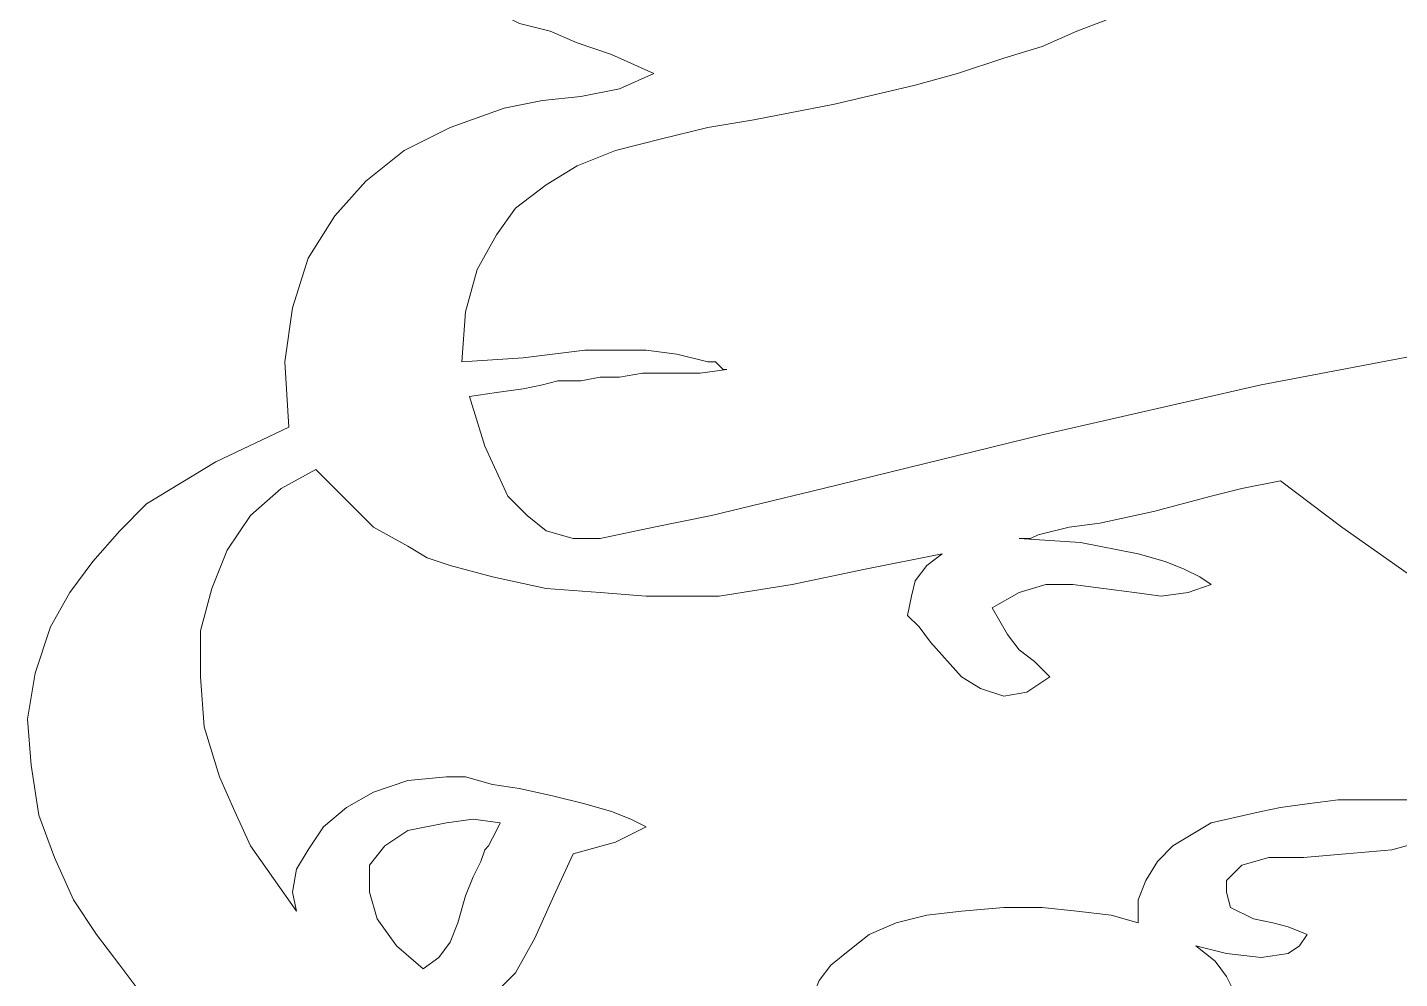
# Model space of a CAD drawing. Header units: centimetres. Extents: x -51 to 51, y -37 to 37.
# Drawn here: x -50.52 to -41.08, y -8.39 to -1.85 of the extents above; entities that cross this region are included whole.
import ezdxf

# ---------------------------------------------------------------- set-up
doc = ezdxf.new("R2010")
doc.units = ezdxf.units.CM
doc.header["$MEASUREMENT"] = 0
doc.layers.add('Layer 1', color=7, linetype='Continuous')

msp = doc.modelspace()

# ---------------------------------------------------------------- linework, layer by layer
at = {"layer": 'Layer 1', "lineweight": 9}
for points, knots in [([(-46.21065, -2.16771), (-46.21065, -2.16771), (-46.50145, -2.03553), (-46.50145, -2.03553), (-46.50145, -2.03553), (-46.50145, -2.03553), (-46.73938, -1.95622), (-46.73938, -1.95622), (-46.73938, -1.95622), (-46.73938, -1.95622), (-46.92443, -1.87691), (-46.92443, -1.87691), (-46.92443, -1.87691), (-46.92443, -1.87691), (-47.13592, -1.82404), (-47.13592, -1.82404), (-47.13592, -1.82404), (-47.13592, -1.82404), (-47.34742, -1.71829), (-47.34742, -1.71829), (-47.34742, -1.71829), (-47.34742, -1.71829), (-47.58534, -1.55968), (-47.58534, -1.55968), (-47.58534, -1.55968), (-47.58534, -1.55968), (-47.74396, -1.45393), (-47.74396, -1.45393), (-47.74396, -1.45393), (-47.74396, -1.45393), (-47.92902, -1.32175), (-47.92902, -1.32175), (-47.92902, -1.32175), (-47.92902, -1.32175), (-48.14051, -1.13669), (-48.14051, -1.13669), (-48.14051, -1.13669), (-48.14051, -1.13669), (-48.37844, -0.9252), (-48.37844, -0.9252)], [0, 0, 0, 0, 0.0909091, 0.0909091, 0.0909091, 0.0909091, 0.1818182, 0.1818182, 0.1818182, 0.1818182, 0.2727273, 0.2727273, 0.2727273, 0.2727273, 0.3636364, 0.3636364, 0.3636364, 0.3636364, 0.4545455, 0.4545455, 0.4545455, 0.4545455, 0.5454545, 0.5454545, 0.5454545, 0.5454545, 0.6363636, 0.6363636, 0.6363636, 0.6363636, 0.7272727, 0.7272727, 0.7272727, 0.7272727, 0.8181818, 0.8181818, 0.8181818, 0.8181818, 1, 1, 1, 1]), ([(-43.30263, -1.87691), (-43.30263, -1.87691), (-42.95896, -1.74473), (-42.95896, -1.74473), (-42.95896, -1.74473), (-42.95896, -1.74473), (-42.64172, -1.58611), (-42.64172, -1.58611)], [0, 0, 0, 0, 0.3333333, 0.3333333, 0.3333333, 0.3333333, 1, 1, 1, 1]), ([(-43.80493, -2.06197), (-43.80493, -2.06197), (-43.54056, -1.98266), (-43.54056, -1.98266), (-43.54056, -1.98266), (-43.54056, -1.98266), (-43.30263, -1.87691), (-43.30263, -1.87691)], [0, 0, 0, 0, 0.3333333, 0.3333333, 0.3333333, 0.3333333, 1, 1, 1, 1]), ([(-46.15777, -2.61713), (-46.15777, -2.61713), (-45.84054, -2.53782), (-45.84054, -2.53782), (-45.84054, -2.53782), (-45.84054, -2.53782), (-45.5233, -2.48495), (-45.5233, -2.48495), (-45.5233, -2.48495), (-45.5233, -2.48495), (-44.96813, -2.37921), (-44.96813, -2.37921), (-44.96813, -2.37921), (-44.96813, -2.37921), (-44.41297, -2.24702), (-44.41297, -2.24702), (-44.41297, -2.24702), (-44.41297, -2.24702), (-44.12216, -2.16771), (-44.12216, -2.16771), (-44.12216, -2.16771), (-44.12216, -2.16771), (-43.80493, -2.06197), (-43.80493, -2.06197)], [0, 0, 0, 0, 0.1428571, 0.1428571, 0.1428571, 0.1428571, 0.2857143, 0.2857143, 0.2857143, 0.2857143, 0.4285714, 0.4285714, 0.4285714, 0.4285714, 0.5714286, 0.5714286, 0.5714286, 0.5714286, 0.7142857, 0.7142857, 0.7142857, 0.7142857, 1, 1, 1, 1]), ([(-47.24167, -2.40564), (-47.24167, -2.40564), (-46.9773, -2.35277), (-46.9773, -2.35277), (-46.9773, -2.35277), (-46.9773, -2.35277), (-46.71294, -2.32633), (-46.71294, -2.32633), (-46.71294, -2.32633), (-46.71294, -2.32633), (-46.44858, -2.27346), (-46.44858, -2.27346), (-46.44858, -2.27346), (-46.44858, -2.27346), (-46.21065, -2.16771), (-46.21065, -2.16771)], [0, 0, 0, 0, 0.2, 0.2, 0.2, 0.2, 0.4, 0.4, 0.4, 0.4, 0.6, 0.6, 0.6, 0.6, 1, 1, 1, 1]), ([(-48.72211, -4.59987), (-48.72211, -4.59987), (-48.74855, -4.15045), (-48.74855, -4.15045), (-48.74855, -4.15045), (-48.74855, -4.15045), (-48.69568, -3.78034), (-48.69568, -3.78034), (-48.69568, -3.78034), (-48.69568, -3.78034), (-48.58993, -3.43667), (-48.58993, -3.43667), (-48.58993, -3.43667), (-48.58993, -3.43667), (-48.40487, -3.14586), (-48.40487, -3.14586), (-48.40487, -3.14586), (-48.40487, -3.14586), (-48.19338, -2.90794), (-48.19338, -2.90794), (-48.19338, -2.90794), (-48.19338, -2.90794), (-47.92902, -2.69644), (-47.92902, -2.69644), (-47.92902, -2.69644), (-47.92902, -2.69644), (-47.61178, -2.53782), (-47.61178, -2.53782), (-47.61178, -2.53782), (-47.61178, -2.53782), (-47.24167, -2.40564), (-47.24167, -2.40564)], [0, 0, 0, 0, 0.1111111, 0.1111111, 0.1111111, 0.1111111, 0.2222222, 0.2222222, 0.2222222, 0.2222222, 0.3333333, 0.3333333, 0.3333333, 0.3333333, 0.4444444, 0.4444444, 0.4444444, 0.4444444, 0.5555556, 0.5555556, 0.5555556, 0.5555556, 0.6666667, 0.6666667, 0.6666667, 0.6666667, 0.7777778, 0.7777778, 0.7777778, 0.7777778, 1, 1, 1, 1]), ([(-47.53247, -4.15045), (-47.53247, -4.15045), (-47.50603, -3.80678), (-47.50603, -3.80678), (-47.50603, -3.80678), (-47.50603, -3.80678), (-47.42672, -3.51597), (-47.42672, -3.51597), (-47.42672, -3.51597), (-47.42672, -3.51597), (-47.29454, -3.27805), (-47.29454, -3.27805), (-47.29454, -3.27805), (-47.29454, -3.27805), (-47.16236, -3.09299), (-47.16236, -3.09299), (-47.16236, -3.09299), (-47.16236, -3.09299), (-46.95087, -2.93437), (-46.95087, -2.93437), (-46.95087, -2.93437), (-46.95087, -2.93437), (-46.73938, -2.80219), (-46.73938, -2.80219), (-46.73938, -2.80219), (-46.73938, -2.80219), (-46.47501, -2.69644), (-46.47501, -2.69644), (-46.47501, -2.69644), (-46.47501, -2.69644), (-46.15777, -2.61713), (-46.15777, -2.61713)], [0, 0, 0, 0, 0.1111111, 0.1111111, 0.1111111, 0.1111111, 0.2222222, 0.2222222, 0.2222222, 0.2222222, 0.3333333, 0.3333333, 0.3333333, 0.3333333, 0.4444444, 0.4444444, 0.4444444, 0.4444444, 0.5555556, 0.5555556, 0.5555556, 0.5555556, 0.6666667, 0.6666667, 0.6666667, 0.6666667, 0.7777778, 0.7777778, 0.7777778, 0.7777778, 1, 1, 1, 1]), ([(-38.96705, -3.7539), (-38.96705, -3.7539), (-40.50037, -4.01827), (-40.50037, -4.01827), (-40.50037, -4.01827), (-40.50037, -4.01827), (-42.03368, -4.30907), (-42.03368, -4.30907), (-42.03368, -4.30907), (-42.03368, -4.30907), (-43.54056, -4.65274), (-43.54056, -4.65274), (-43.54056, -4.65274), (-43.54056, -4.65274), (-45.04744, -5.02285), (-45.04744, -5.02285)], [0, 0, 0, 0, 0.2, 0.2, 0.2, 0.2, 0.4, 0.4, 0.4, 0.4, 0.6, 0.6, 0.6, 0.6, 1, 1, 1, 1]), ([(-45.84054, -4.15045), (-45.84054, -4.15045), (-46.05203, -4.09758), (-46.05203, -4.09758), (-46.05203, -4.09758), (-46.05203, -4.09758), (-46.26352, -4.07114), (-46.26352, -4.07114), (-46.26352, -4.07114), (-46.26352, -4.07114), (-46.6865, -4.07114), (-46.6865, -4.07114), (-46.6865, -4.07114), (-46.6865, -4.07114), (-47.10949, -4.12401), (-47.10949, -4.12401), (-47.10949, -4.12401), (-47.10949, -4.12401), (-47.53247, -4.15045), (-47.53247, -4.15045)], [0, 0, 0, 0, 0.1666667, 0.1666667, 0.1666667, 0.1666667, 0.3333333, 0.3333333, 0.3333333, 0.3333333, 0.5, 0.5, 0.5, 0.5, 0.6666667, 0.6666667, 0.6666667, 0.6666667, 1, 1, 1, 1]), ([(-45.8141, -4.15045), (-45.8141, -4.15045), (-45.8141, -4.15045), (-45.8141, -4.15045), (-45.8141, -4.15045), (-45.8141, -4.15045), (-45.84054, -4.15045), (-45.84054, -4.15045)], [0, 0, 0, 0, 0.3333333, 0.3333333, 0.3333333, 0.3333333, 1, 1, 1, 1]), ([(-45.70835, -4.20332), (-45.70835, -4.20332), (-45.73479, -4.20332), (-45.73479, -4.20332), (-45.73479, -4.20332), (-45.73479, -4.20332), (-45.76123, -4.17689), (-45.76123, -4.17689), (-45.76123, -4.17689), (-45.76123, -4.17689), (-45.78766, -4.15045), (-45.78766, -4.15045), (-45.78766, -4.15045), (-45.78766, -4.15045), (-45.8141, -4.15045), (-45.8141, -4.15045)], [0, 0, 0, 0, 0.2, 0.2, 0.2, 0.2, 0.4, 0.4, 0.4, 0.4, 0.6, 0.6, 0.6, 0.6, 1, 1, 1, 1]), ([(-47.4796, -4.38838), (-47.4796, -4.38838), (-47.29454, -4.36194), (-47.29454, -4.36194), (-47.29454, -4.36194), (-47.29454, -4.36194), (-47.10949, -4.33551), (-47.10949, -4.33551), (-47.10949, -4.33551), (-47.10949, -4.33551), (-46.9773, -4.30907), (-46.9773, -4.30907), (-46.9773, -4.30907), (-46.9773, -4.30907), (-46.87156, -4.28263), (-46.87156, -4.28263), (-46.87156, -4.28263), (-46.87156, -4.28263), (-46.71294, -4.28263), (-46.71294, -4.28263), (-46.71294, -4.28263), (-46.71294, -4.28263), (-46.58076, -4.2562), (-46.58076, -4.2562), (-46.58076, -4.2562), (-46.58076, -4.2562), (-46.44858, -4.2562), (-46.44858, -4.2562), (-46.44858, -4.2562), (-46.44858, -4.2562), (-46.28996, -4.22976), (-46.28996, -4.22976), (-46.28996, -4.22976), (-46.28996, -4.22976), (-46.18421, -4.22976), (-46.18421, -4.22976), (-46.18421, -4.22976), (-46.18421, -4.22976), (-46.05203, -4.22976), (-46.05203, -4.22976), (-46.05203, -4.22976), (-46.05203, -4.22976), (-45.89341, -4.22976), (-45.89341, -4.22976), (-45.89341, -4.22976), (-45.89341, -4.22976), (-45.70835, -4.20332), (-45.70835, -4.20332)], [0, 0, 0, 0, 0.0769231, 0.0769231, 0.0769231, 0.0769231, 0.1538462, 0.1538462, 0.1538462, 0.1538462, 0.2307692, 0.2307692, 0.2307692, 0.2307692, 0.3076923, 0.3076923, 0.3076923, 0.3076923, 0.3846154, 0.3846154, 0.3846154, 0.3846154, 0.4615385, 0.4615385, 0.4615385, 0.4615385, 0.5384615, 0.5384615, 0.5384615, 0.5384615, 0.6153846, 0.6153846, 0.6153846, 0.6153846, 0.6923077, 0.6923077, 0.6923077, 0.6923077, 0.7692308, 0.7692308, 0.7692308, 0.7692308, 0.8461538, 0.8461538, 0.8461538, 0.8461538, 1, 1, 1, 1]), ([(-46.58076, -5.36653), (-46.58076, -5.36653), (-46.76581, -5.36653), (-46.76581, -5.36653), (-46.76581, -5.36653), (-46.76581, -5.36653), (-46.95087, -5.31366), (-46.95087, -5.31366), (-46.95087, -5.31366), (-46.95087, -5.31366), (-47.08305, -5.20791), (-47.08305, -5.20791), (-47.08305, -5.20791), (-47.08305, -5.20791), (-47.21523, -5.07573), (-47.21523, -5.07573), (-47.21523, -5.07573), (-47.21523, -5.07573), (-47.37385, -4.73205), (-47.37385, -4.73205), (-47.37385, -4.73205), (-47.37385, -4.73205), (-47.4796, -4.38838), (-47.4796, -4.38838)], [0, 0, 0, 0, 0.1428571, 0.1428571, 0.1428571, 0.1428571, 0.2857143, 0.2857143, 0.2857143, 0.2857143, 0.4285714, 0.4285714, 0.4285714, 0.4285714, 0.5714286, 0.5714286, 0.5714286, 0.5714286, 0.7142857, 0.7142857, 0.7142857, 0.7142857, 1, 1, 1, 1]), ([(-50.36117, -5.97457), (-50.36117, -5.97457), (-50.22899, -5.73664), (-50.22899, -5.73664), (-50.22899, -5.73664), (-50.22899, -5.73664), (-50.07037, -5.52515), (-50.07037, -5.52515), (-50.07037, -5.52515), (-50.07037, -5.52515), (-49.88532, -5.31366), (-49.88532, -5.31366), (-49.88532, -5.31366), (-49.88532, -5.31366), (-49.70026, -5.1286), (-49.70026, -5.1286), (-49.70026, -5.1286), (-49.70026, -5.1286), (-49.22441, -4.8378), (-49.22441, -4.8378), (-49.22441, -4.8378), (-49.22441, -4.8378), (-48.72211, -4.59987), (-48.72211, -4.59987)], [0, 0, 0, 0, 0.1428571, 0.1428571, 0.1428571, 0.1428571, 0.2857143, 0.2857143, 0.2857143, 0.2857143, 0.4285714, 0.4285714, 0.4285714, 0.4285714, 0.5714286, 0.5714286, 0.5714286, 0.5714286, 0.7142857, 0.7142857, 0.7142857, 0.7142857, 1, 1, 1, 1]), ([(-49.19797, -7.00559), (-49.19797, -7.00559), (-49.30372, -6.66192), (-49.30372, -6.66192), (-49.30372, -6.66192), (-49.30372, -6.66192), (-49.33015, -6.31824), (-49.33015, -6.31824), (-49.33015, -6.31824), (-49.33015, -6.31824), (-49.33015, -6.001), (-49.33015, -6.001), (-49.33015, -6.001), (-49.33015, -6.001), (-49.25084, -5.7102), (-49.25084, -5.7102), (-49.25084, -5.7102), (-49.25084, -5.7102), (-49.1451, -5.44584), (-49.1451, -5.44584), (-49.1451, -5.44584), (-49.1451, -5.44584), (-48.98648, -5.20791), (-48.98648, -5.20791), (-48.98648, -5.20791), (-48.98648, -5.20791), (-48.77499, -5.02285), (-48.77499, -5.02285), (-48.77499, -5.02285), (-48.77499, -5.02285), (-48.53706, -4.89067), (-48.53706, -4.89067)], [0, 0, 0, 0, 0.1111111, 0.1111111, 0.1111111, 0.1111111, 0.2222222, 0.2222222, 0.2222222, 0.2222222, 0.3333333, 0.3333333, 0.3333333, 0.3333333, 0.4444444, 0.4444444, 0.4444444, 0.4444444, 0.5555556, 0.5555556, 0.5555556, 0.5555556, 0.6666667, 0.6666667, 0.6666667, 0.6666667, 0.7777778, 0.7777778, 0.7777778, 0.7777778, 1, 1, 1, 1]), ([(-48.53706, -4.89067), (-48.53706, -4.89067), (-48.32557, -5.10216), (-48.32557, -5.10216), (-48.32557, -5.10216), (-48.32557, -5.10216), (-48.14051, -5.28722), (-48.14051, -5.28722), (-48.14051, -5.28722), (-48.14051, -5.28722), (-47.90258, -5.4194), (-47.90258, -5.4194), (-47.90258, -5.4194), (-47.90258, -5.4194), (-47.7704, -5.49871), (-47.7704, -5.49871), (-47.7704, -5.49871), (-47.7704, -5.49871), (-47.61178, -5.55158), (-47.61178, -5.55158)], [0, 0, 0, 0, 0.1666667, 0.1666667, 0.1666667, 0.1666667, 0.3333333, 0.3333333, 0.3333333, 0.3333333, 0.5, 0.5, 0.5, 0.5, 0.6666667, 0.6666667, 0.6666667, 0.6666667, 1, 1, 1, 1]), ([(-43.567, -5.34009), (-43.567, -5.34009), (-43.35551, -5.28722), (-43.35551, -5.28722), (-43.35551, -5.28722), (-43.35551, -5.28722), (-43.14401, -5.26078), (-43.14401, -5.26078), (-43.14401, -5.26078), (-43.14401, -5.26078), (-42.7739, -5.18147), (-42.7739, -5.18147), (-42.7739, -5.18147), (-42.7739, -5.18147), (-42.37736, -5.07573), (-42.37736, -5.07573), (-42.37736, -5.07573), (-42.37736, -5.07573), (-42.16587, -5.02285), (-42.16587, -5.02285), (-42.16587, -5.02285), (-42.16587, -5.02285), (-41.9015, -4.96998), (-41.9015, -4.96998)], [0, 0, 0, 0, 0.1428571, 0.1428571, 0.1428571, 0.1428571, 0.2857143, 0.2857143, 0.2857143, 0.2857143, 0.4285714, 0.4285714, 0.4285714, 0.4285714, 0.5714286, 0.5714286, 0.5714286, 0.5714286, 0.7142857, 0.7142857, 0.7142857, 0.7142857, 1, 1, 1, 1]), ([(-41.9015, -4.96998), (-41.9015, -4.96998), (-41.47852, -5.28722), (-41.47852, -5.28722), (-41.47852, -5.28722), (-41.47852, -5.28722), (-41.0291, -5.60446), (-41.0291, -5.60446), (-41.0291, -5.60446), (-41.0291, -5.60446), (-40.5268, -5.94813), (-40.5268, -5.94813), (-40.5268, -5.94813), (-40.5268, -5.94813), (-40.05095, -6.26537), (-40.05095, -6.26537), (-40.05095, -6.26537), (-40.05095, -6.26537), (-39.60153, -6.55617), (-39.60153, -6.55617), (-39.60153, -6.55617), (-39.60153, -6.55617), (-39.20498, -6.7941), (-39.20498, -6.7941), (-39.20498, -6.7941), (-39.20498, -6.7941), (-39.04636, -6.89984), (-39.04636, -6.89984), (-39.04636, -6.89984), (-39.04636, -6.89984), (-38.91418, -6.97915), (-38.91418, -6.97915), (-38.91418, -6.97915), (-38.91418, -6.97915), (-38.80843, -7.03203), (-38.80843, -7.03203), (-38.80843, -7.03203), (-38.80843, -7.03203), (-38.72912, -7.05846), (-38.72912, -7.05846)], [0, 0, 0, 0, 0.0909091, 0.0909091, 0.0909091, 0.0909091, 0.1818182, 0.1818182, 0.1818182, 0.1818182, 0.2727273, 0.2727273, 0.2727273, 0.2727273, 0.3636364, 0.3636364, 0.3636364, 0.3636364, 0.4545455, 0.4545455, 0.4545455, 0.4545455, 0.5454545, 0.5454545, 0.5454545, 0.5454545, 0.6363636, 0.6363636, 0.6363636, 0.6363636, 0.7272727, 0.7272727, 0.7272727, 0.7272727, 0.8181818, 0.8181818, 0.8181818, 0.8181818, 1, 1, 1, 1]), ([(-45.04744, -5.02285), (-45.04744, -5.02285), (-45.8141, -5.20791), (-45.8141, -5.20791), (-45.8141, -5.20791), (-45.8141, -5.20791), (-46.21065, -5.28722), (-46.21065, -5.28722), (-46.21065, -5.28722), (-46.21065, -5.28722), (-46.58076, -5.36653), (-46.58076, -5.36653)], [0, 0, 0, 0, 0.25, 0.25, 0.25, 0.25, 0.5, 0.5, 0.5, 0.5, 1, 1, 1, 1]), ([(-43.69918, -5.36653), (-43.69918, -5.36653), (-43.61987, -5.36653), (-43.61987, -5.36653), (-43.61987, -5.36653), (-43.61987, -5.36653), (-43.567, -5.34009), (-43.567, -5.34009)], [0, 0, 0, 0, 0.3333333, 0.3333333, 0.3333333, 0.3333333, 1, 1, 1, 1]), ([(-42.37736, -5.68377), (-42.37736, -5.68377), (-42.45667, -5.63089), (-42.45667, -5.63089), (-42.45667, -5.63089), (-42.45667, -5.63089), (-42.56241, -5.57802), (-42.56241, -5.57802), (-42.56241, -5.57802), (-42.56241, -5.57802), (-42.69459, -5.52515), (-42.69459, -5.52515), (-42.69459, -5.52515), (-42.69459, -5.52515), (-42.87965, -5.47227), (-42.87965, -5.47227), (-42.87965, -5.47227), (-42.87965, -5.47227), (-43.2762, -5.39296), (-43.2762, -5.39296), (-43.2762, -5.39296), (-43.2762, -5.39296), (-43.69918, -5.36653), (-43.69918, -5.36653)], [0, 0, 0, 0, 0.1428571, 0.1428571, 0.1428571, 0.1428571, 0.2857143, 0.2857143, 0.2857143, 0.2857143, 0.4285714, 0.4285714, 0.4285714, 0.4285714, 0.5714286, 0.5714286, 0.5714286, 0.5714286, 0.7142857, 0.7142857, 0.7142857, 0.7142857, 1, 1, 1, 1]), ([(-46.26352, -5.76308), (-46.26352, -5.76308), (-45.76123, -5.76308), (-45.76123, -5.76308), (-45.76123, -5.76308), (-45.76123, -5.76308), (-45.25893, -5.68377), (-45.25893, -5.68377), (-45.25893, -5.68377), (-45.25893, -5.68377), (-44.75664, -5.57802), (-44.75664, -5.57802), (-44.75664, -5.57802), (-44.75664, -5.57802), (-44.22791, -5.47227), (-44.22791, -5.47227)], [0, 0, 0, 0, 0.2, 0.2, 0.2, 0.2, 0.4, 0.4, 0.4, 0.4, 0.6, 0.6, 0.6, 0.6, 1, 1, 1, 1]), ([(-44.22791, -5.47227), (-44.22791, -5.47227), (-44.33366, -5.55158), (-44.33366, -5.55158), (-44.33366, -5.55158), (-44.33366, -5.55158), (-44.41297, -5.65733), (-44.41297, -5.65733), (-44.41297, -5.65733), (-44.41297, -5.65733), (-44.4394, -5.76308), (-44.4394, -5.76308), (-44.4394, -5.76308), (-44.4394, -5.76308), (-44.46584, -5.89526), (-44.46584, -5.89526)], [0, 0, 0, 0, 0.2, 0.2, 0.2, 0.2, 0.4, 0.4, 0.4, 0.4, 0.6, 0.6, 0.6, 0.6, 1, 1, 1, 1]), ([(-47.61178, -5.55158), (-47.61178, -5.55158), (-47.32098, -5.63089), (-47.32098, -5.63089), (-47.32098, -5.63089), (-47.32098, -5.63089), (-46.95087, -5.7102), (-46.95087, -5.7102), (-46.95087, -5.7102), (-46.95087, -5.7102), (-46.58076, -5.73664), (-46.58076, -5.73664), (-46.58076, -5.73664), (-46.58076, -5.73664), (-46.26352, -5.76308), (-46.26352, -5.76308)], [0, 0, 0, 0, 0.2, 0.2, 0.2, 0.2, 0.4, 0.4, 0.4, 0.4, 0.6, 0.6, 0.6, 0.6, 1, 1, 1, 1]), ([(-43.88424, -5.84239), (-43.88424, -5.84239), (-43.69918, -5.73664), (-43.69918, -5.73664), (-43.69918, -5.73664), (-43.69918, -5.73664), (-43.51413, -5.68377), (-43.51413, -5.68377), (-43.51413, -5.68377), (-43.51413, -5.68377), (-43.32907, -5.68377), (-43.32907, -5.68377), (-43.32907, -5.68377), (-43.32907, -5.68377), (-43.11758, -5.7102), (-43.11758, -5.7102), (-43.11758, -5.7102), (-43.11758, -5.7102), (-42.90609, -5.73664), (-42.90609, -5.73664), (-42.90609, -5.73664), (-42.90609, -5.73664), (-42.72103, -5.76308), (-42.72103, -5.76308), (-42.72103, -5.76308), (-42.72103, -5.76308), (-42.53598, -5.73664), (-42.53598, -5.73664), (-42.53598, -5.73664), (-42.53598, -5.73664), (-42.37736, -5.68377), (-42.37736, -5.68377)], [0, 0, 0, 0, 0.1111111, 0.1111111, 0.1111111, 0.1111111, 0.2222222, 0.2222222, 0.2222222, 0.2222222, 0.3333333, 0.3333333, 0.3333333, 0.3333333, 0.4444444, 0.4444444, 0.4444444, 0.4444444, 0.5555556, 0.5555556, 0.5555556, 0.5555556, 0.6666667, 0.6666667, 0.6666667, 0.6666667, 0.7777778, 0.7777778, 0.7777778, 0.7777778, 1, 1, 1, 1]), ([(-43.48769, -6.31824), (-43.48769, -6.31824), (-43.59344, -6.2125), (-43.59344, -6.2125), (-43.59344, -6.2125), (-43.59344, -6.2125), (-43.69918, -6.13319), (-43.69918, -6.13319), (-43.69918, -6.13319), (-43.69918, -6.13319), (-43.77849, -6.02744), (-43.77849, -6.02744), (-43.77849, -6.02744), (-43.77849, -6.02744), (-43.88424, -5.84239), (-43.88424, -5.84239)], [0, 0, 0, 0, 0.2, 0.2, 0.2, 0.2, 0.4, 0.4, 0.4, 0.4, 0.6, 0.6, 0.6, 0.6, 1, 1, 1, 1]), ([(-44.46584, -5.89526), (-44.46584, -5.89526), (-44.38653, -5.97457), (-44.38653, -5.97457), (-44.38653, -5.97457), (-44.38653, -5.97457), (-44.30722, -6.08031), (-44.30722, -6.08031), (-44.30722, -6.08031), (-44.30722, -6.08031), (-44.09573, -6.31824), (-44.09573, -6.31824), (-44.09573, -6.31824), (-44.09573, -6.31824), (-43.96355, -6.39755), (-43.96355, -6.39755), (-43.96355, -6.39755), (-43.96355, -6.39755), (-43.80493, -6.45042), (-43.80493, -6.45042), (-43.80493, -6.45042), (-43.80493, -6.45042), (-43.64631, -6.42399), (-43.64631, -6.42399), (-43.64631, -6.42399), (-43.64631, -6.42399), (-43.48769, -6.31824), (-43.48769, -6.31824)], [0, 0, 0, 0, 0.125, 0.125, 0.125, 0.125, 0.25, 0.25, 0.25, 0.25, 0.375, 0.375, 0.375, 0.375, 0.5, 0.5, 0.5, 0.5, 0.625, 0.625, 0.625, 0.625, 0.75, 0.75, 0.75, 0.75, 1, 1, 1, 1]), ([(-49.88532, -8.30098), (-49.88532, -8.30098), (-50.04394, -8.08949), (-50.04394, -8.08949), (-50.04394, -8.08949), (-50.04394, -8.08949), (-50.20256, -7.85156), (-50.20256, -7.85156), (-50.20256, -7.85156), (-50.20256, -7.85156), (-50.33474, -7.56076), (-50.33474, -7.56076), (-50.33474, -7.56076), (-50.33474, -7.56076), (-50.44048, -7.26996), (-50.44048, -7.26996), (-50.44048, -7.26996), (-50.44048, -7.26996), (-50.49336, -6.92628), (-50.49336, -6.92628), (-50.49336, -6.92628), (-50.49336, -6.92628), (-50.51979, -6.60904), (-50.51979, -6.60904), (-50.51979, -6.60904), (-50.51979, -6.60904), (-50.46692, -6.29181), (-50.46692, -6.29181), (-50.46692, -6.29181), (-50.46692, -6.29181), (-50.36117, -5.97457), (-50.36117, -5.97457)], [0, 0, 0, 0, 0.1111111, 0.1111111, 0.1111111, 0.1111111, 0.2222222, 0.2222222, 0.2222222, 0.2222222, 0.3333333, 0.3333333, 0.3333333, 0.3333333, 0.4444444, 0.4444444, 0.4444444, 0.4444444, 0.5555556, 0.5555556, 0.5555556, 0.5555556, 0.6666667, 0.6666667, 0.6666667, 0.6666667, 0.7777778, 0.7777778, 0.7777778, 0.7777778, 1, 1, 1, 1]), ([(-48.66924, -7.93087), (-48.66924, -7.93087), (-48.98648, -7.48145), (-48.98648, -7.48145), (-48.98648, -7.48145), (-48.98648, -7.48145), (-49.09222, -7.24352), (-49.09222, -7.24352), (-49.09222, -7.24352), (-49.09222, -7.24352), (-49.19797, -7.00559), (-49.19797, -7.00559)], [0, 0, 0, 0, 0.25, 0.25, 0.25, 0.25, 0.5, 0.5, 0.5, 0.5, 1, 1, 1, 1]), ([(-47.63822, -7.00559), (-47.63822, -7.00559), (-47.90258, -7.03203), (-47.90258, -7.03203), (-47.90258, -7.03203), (-47.90258, -7.03203), (-48.14051, -7.11134), (-48.14051, -7.11134), (-48.14051, -7.11134), (-48.14051, -7.11134), (-48.32557, -7.21708), (-48.32557, -7.21708), (-48.32557, -7.21708), (-48.32557, -7.21708), (-48.48418, -7.34926), (-48.48418, -7.34926), (-48.48418, -7.34926), (-48.48418, -7.34926), (-48.58993, -7.50788), (-48.58993, -7.50788), (-48.58993, -7.50788), (-48.58993, -7.50788), (-48.66924, -7.64007), (-48.66924, -7.64007), (-48.66924, -7.64007), (-48.66924, -7.64007), (-48.69568, -7.79868), (-48.69568, -7.79868), (-48.69568, -7.79868), (-48.69568, -7.79868), (-48.66924, -7.93087), (-48.66924, -7.93087)], [0, 0, 0, 0, 0.1111111, 0.1111111, 0.1111111, 0.1111111, 0.2222222, 0.2222222, 0.2222222, 0.2222222, 0.3333333, 0.3333333, 0.3333333, 0.3333333, 0.4444444, 0.4444444, 0.4444444, 0.4444444, 0.5555556, 0.5555556, 0.5555556, 0.5555556, 0.6666667, 0.6666667, 0.6666667, 0.6666667, 0.7777778, 0.7777778, 0.7777778, 0.7777778, 1, 1, 1, 1]), ([(-46.26352, -7.34926), (-46.26352, -7.34926), (-46.36927, -7.29639), (-46.36927, -7.29639), (-46.36927, -7.29639), (-46.36927, -7.29639), (-46.50145, -7.24352), (-46.50145, -7.24352), (-46.50145, -7.24352), (-46.50145, -7.24352), (-46.6865, -7.19065), (-46.6865, -7.19065), (-46.6865, -7.19065), (-46.6865, -7.19065), (-46.898, -7.13777), (-46.898, -7.13777), (-46.898, -7.13777), (-46.898, -7.13777), (-47.13592, -7.0849), (-47.13592, -7.0849), (-47.13592, -7.0849), (-47.13592, -7.0849), (-47.32098, -7.05846), (-47.32098, -7.05846), (-47.32098, -7.05846), (-47.32098, -7.05846), (-47.50603, -7.00559), (-47.50603, -7.00559), (-47.50603, -7.00559), (-47.50603, -7.00559), (-47.63822, -7.00559), (-47.63822, -7.00559)], [0, 0, 0, 0, 0.1111111, 0.1111111, 0.1111111, 0.1111111, 0.2222222, 0.2222222, 0.2222222, 0.2222222, 0.3333333, 0.3333333, 0.3333333, 0.3333333, 0.4444444, 0.4444444, 0.4444444, 0.4444444, 0.5555556, 0.5555556, 0.5555556, 0.5555556, 0.6666667, 0.6666667, 0.6666667, 0.6666667, 0.7777778, 0.7777778, 0.7777778, 0.7777778, 1, 1, 1, 1]), ([(-40.63255, -7.32283), (-40.63255, -7.32283), (-40.71186, -7.24352), (-40.71186, -7.24352), (-40.71186, -7.24352), (-40.71186, -7.24352), (-40.84404, -7.19065), (-40.84404, -7.19065), (-40.84404, -7.19065), (-40.84404, -7.19065), (-41.0291, -7.16421), (-41.0291, -7.16421), (-41.0291, -7.16421), (-41.0291, -7.16421), (-41.26702, -7.16421), (-41.26702, -7.16421), (-41.26702, -7.16421), (-41.26702, -7.16421), (-41.50495, -7.16421), (-41.50495, -7.16421), (-41.50495, -7.16421), (-41.50495, -7.16421), (-41.71644, -7.19065), (-41.71644, -7.19065), (-41.71644, -7.19065), (-41.71644, -7.19065), (-41.9015, -7.21708), (-41.9015, -7.21708), (-41.9015, -7.21708), (-41.9015, -7.21708), (-42.03368, -7.24352), (-42.03368, -7.24352)], [0, 0, 0, 0, 0.1111111, 0.1111111, 0.1111111, 0.1111111, 0.2222222, 0.2222222, 0.2222222, 0.2222222, 0.3333333, 0.3333333, 0.3333333, 0.3333333, 0.4444444, 0.4444444, 0.4444444, 0.4444444, 0.5555556, 0.5555556, 0.5555556, 0.5555556, 0.6666667, 0.6666667, 0.6666667, 0.6666667, 0.7777778, 0.7777778, 0.7777778, 0.7777778, 1, 1, 1, 1]), ([(-42.03368, -7.24352), (-42.03368, -7.24352), (-42.37736, -7.32283), (-42.37736, -7.32283), (-42.37736, -7.32283), (-42.37736, -7.32283), (-42.64172, -7.48145), (-42.64172, -7.48145), (-42.64172, -7.48145), (-42.64172, -7.48145), (-42.74747, -7.58719), (-42.74747, -7.58719), (-42.74747, -7.58719), (-42.74747, -7.58719), (-42.82678, -7.71938), (-42.82678, -7.71938), (-42.82678, -7.71938), (-42.82678, -7.71938), (-42.87965, -7.85156), (-42.87965, -7.85156), (-42.87965, -7.85156), (-42.87965, -7.85156), (-42.87965, -8.01018), (-42.87965, -8.01018)], [0, 0, 0, 0, 0.1428571, 0.1428571, 0.1428571, 0.1428571, 0.2857143, 0.2857143, 0.2857143, 0.2857143, 0.4285714, 0.4285714, 0.4285714, 0.4285714, 0.5714286, 0.5714286, 0.5714286, 0.5714286, 0.7142857, 0.7142857, 0.7142857, 0.7142857, 1, 1, 1, 1]), ([(-47.79684, -8.32741), (-47.79684, -8.32741), (-47.98189, -8.1688), (-47.98189, -8.1688), (-47.98189, -8.1688), (-47.98189, -8.1688), (-48.11407, -7.98374), (-48.11407, -7.98374), (-48.11407, -7.98374), (-48.11407, -7.98374), (-48.16695, -7.79868), (-48.16695, -7.79868), (-48.16695, -7.79868), (-48.16695, -7.79868), (-48.16695, -7.61363), (-48.16695, -7.61363), (-48.16695, -7.61363), (-48.16695, -7.61363), (-48.0612, -7.48145), (-48.0612, -7.48145), (-48.0612, -7.48145), (-48.0612, -7.48145), (-47.90258, -7.3757), (-47.90258, -7.3757), (-47.90258, -7.3757), (-47.90258, -7.3757), (-47.63822, -7.32283), (-47.63822, -7.32283), (-47.63822, -7.32283), (-47.63822, -7.32283), (-47.45316, -7.29639), (-47.45316, -7.29639), (-47.45316, -7.29639), (-47.45316, -7.29639), (-47.26811, -7.32283), (-47.26811, -7.32283)], [0, 0, 0, 0, 0.1, 0.1, 0.1, 0.1, 0.2, 0.2, 0.2, 0.2, 0.3, 0.3, 0.3, 0.3, 0.4, 0.4, 0.4, 0.4, 0.5, 0.5, 0.5, 0.5, 0.6, 0.6, 0.6, 0.6, 0.7, 0.7, 0.7, 0.7, 0.8, 0.8, 0.8, 0.8, 1, 1, 1, 1]), ([(-47.26811, -7.32283), (-47.26811, -7.32283), (-47.29454, -7.3757), (-47.29454, -7.3757), (-47.29454, -7.3757), (-47.29454, -7.3757), (-47.32098, -7.42857), (-47.32098, -7.42857), (-47.32098, -7.42857), (-47.32098, -7.42857), (-47.34742, -7.48145), (-47.34742, -7.48145), (-47.34742, -7.48145), (-47.34742, -7.48145), (-47.37385, -7.50788), (-47.37385, -7.50788), (-47.37385, -7.50788), (-47.37385, -7.50788), (-47.40029, -7.58719), (-47.40029, -7.58719), (-47.40029, -7.58719), (-47.40029, -7.58719), (-47.45316, -7.69294), (-47.45316, -7.69294), (-47.45316, -7.69294), (-47.45316, -7.69294), (-47.50603, -7.82512), (-47.50603, -7.82512)], [0, 0, 0, 0, 0.125, 0.125, 0.125, 0.125, 0.25, 0.25, 0.25, 0.25, 0.375, 0.375, 0.375, 0.375, 0.5, 0.5, 0.5, 0.5, 0.625, 0.625, 0.625, 0.625, 0.75, 0.75, 0.75, 0.75, 1, 1, 1, 1]), ([(-46.76581, -7.53432), (-46.76581, -7.53432), (-46.47501, -7.45501), (-46.47501, -7.45501), (-46.47501, -7.45501), (-46.47501, -7.45501), (-46.26352, -7.34926), (-46.26352, -7.34926)], [0, 0, 0, 0, 0.3333333, 0.3333333, 0.3333333, 0.3333333, 1, 1, 1, 1]), ([(-41.74288, -7.56076), (-41.74288, -7.56076), (-41.45208, -7.53432), (-41.45208, -7.53432), (-41.45208, -7.53432), (-41.45208, -7.53432), (-41.13484, -7.50788), (-41.13484, -7.50788), (-41.13484, -7.50788), (-41.13484, -7.50788), (-40.84404, -7.42857), (-40.84404, -7.42857), (-40.84404, -7.42857), (-40.84404, -7.42857), (-40.71186, -7.3757), (-40.71186, -7.3757), (-40.71186, -7.3757), (-40.71186, -7.3757), (-40.63255, -7.32283), (-40.63255, -7.32283)], [0, 0, 0, 0, 0.1666667, 0.1666667, 0.1666667, 0.1666667, 0.3333333, 0.3333333, 0.3333333, 0.3333333, 0.5, 0.5, 0.5, 0.5, 0.6666667, 0.6666667, 0.6666667, 0.6666667, 1, 1, 1, 1]), ([(-47.37385, -8.51247), (-47.37385, -8.51247), (-47.26811, -8.4596), (-47.26811, -8.4596), (-47.26811, -8.4596), (-47.26811, -8.4596), (-47.16236, -8.35385), (-47.16236, -8.35385), (-47.16236, -8.35385), (-47.16236, -8.35385), (-47.03018, -8.11592), (-47.03018, -8.11592), (-47.03018, -8.11592), (-47.03018, -8.11592), (-46.898, -7.82512), (-46.898, -7.82512), (-46.898, -7.82512), (-46.898, -7.82512), (-46.76581, -7.53432), (-46.76581, -7.53432)], [0, 0, 0, 0, 0.1666667, 0.1666667, 0.1666667, 0.1666667, 0.3333333, 0.3333333, 0.3333333, 0.3333333, 0.5, 0.5, 0.5, 0.5, 0.6666667, 0.6666667, 0.6666667, 0.6666667, 1, 1, 1, 1]), ([(-42.24517, -7.90443), (-42.24517, -7.90443), (-42.27161, -7.79868), (-42.27161, -7.79868), (-42.27161, -7.79868), (-42.27161, -7.79868), (-42.27161, -7.71938), (-42.27161, -7.71938), (-42.27161, -7.71938), (-42.27161, -7.71938), (-42.21874, -7.6665), (-42.21874, -7.6665), (-42.21874, -7.6665), (-42.21874, -7.6665), (-42.16587, -7.61363), (-42.16587, -7.61363), (-42.16587, -7.61363), (-42.16587, -7.61363), (-41.98081, -7.56076), (-41.98081, -7.56076), (-41.98081, -7.56076), (-41.98081, -7.56076), (-41.74288, -7.56076), (-41.74288, -7.56076)], [0, 0, 0, 0, 0.1428571, 0.1428571, 0.1428571, 0.1428571, 0.2857143, 0.2857143, 0.2857143, 0.2857143, 0.4285714, 0.4285714, 0.4285714, 0.4285714, 0.5714286, 0.5714286, 0.5714286, 0.5714286, 0.7142857, 0.7142857, 0.7142857, 0.7142857, 1, 1, 1, 1]), ([(-47.50603, -7.82512), (-47.50603, -7.82512), (-47.55891, -8.01018), (-47.55891, -8.01018), (-47.55891, -8.01018), (-47.55891, -8.01018), (-47.61178, -8.14236), (-47.61178, -8.14236), (-47.61178, -8.14236), (-47.61178, -8.14236), (-47.69109, -8.24811), (-47.69109, -8.24811), (-47.69109, -8.24811), (-47.69109, -8.24811), (-47.79684, -8.32741), (-47.79684, -8.32741)], [0, 0, 0, 0, 0.2, 0.2, 0.2, 0.2, 0.4, 0.4, 0.4, 0.4, 0.6, 0.6, 0.6, 0.6, 1, 1, 1, 1]), ([(-43.80493, -7.90443), (-43.80493, -7.90443), (-44.09573, -7.93087), (-44.09573, -7.93087), (-44.09573, -7.93087), (-44.09573, -7.93087), (-44.33366, -7.9573), (-44.33366, -7.9573), (-44.33366, -7.9573), (-44.33366, -7.9573), (-44.54515, -8.01018), (-44.54515, -8.01018), (-44.54515, -8.01018), (-44.54515, -8.01018), (-44.7302, -8.08949), (-44.7302, -8.08949), (-44.7302, -8.08949), (-44.7302, -8.08949), (-44.86239, -8.19523), (-44.86239, -8.19523), (-44.86239, -8.19523), (-44.86239, -8.19523), (-44.99457, -8.30098), (-44.99457, -8.30098), (-44.99457, -8.30098), (-44.99457, -8.30098), (-45.07388, -8.40672), (-45.07388, -8.40672), (-45.07388, -8.40672), (-45.07388, -8.40672), (-45.12675, -8.53891), (-45.12675, -8.53891), (-45.12675, -8.53891), (-45.12675, -8.53891), (-45.17962, -8.85614), (-45.17962, -8.85614), (-45.17962, -8.85614), (-45.17962, -8.85614), (-45.15319, -9.19982), (-45.15319, -9.19982), (-45.15319, -9.19982), (-45.15319, -9.19982), (-45.02101, -9.56993), (-45.02101, -9.56993), (-45.02101, -9.56993), (-45.02101, -9.56993), (-44.80951, -9.96648), (-44.80951, -9.96648)], [0, 0, 0, 0, 0.0769231, 0.0769231, 0.0769231, 0.0769231, 0.1538462, 0.1538462, 0.1538462, 0.1538462, 0.2307692, 0.2307692, 0.2307692, 0.2307692, 0.3076923, 0.3076923, 0.3076923, 0.3076923, 0.3846154, 0.3846154, 0.3846154, 0.3846154, 0.4615385, 0.4615385, 0.4615385, 0.4615385, 0.5384615, 0.5384615, 0.5384615, 0.5384615, 0.6153846, 0.6153846, 0.6153846, 0.6153846, 0.6923077, 0.6923077, 0.6923077, 0.6923077, 0.7692308, 0.7692308, 0.7692308, 0.7692308, 0.8461538, 0.8461538, 0.8461538, 0.8461538, 1, 1, 1, 1]), ([(-42.87965, -8.01018), (-42.87965, -8.01018), (-43.06471, -7.9573), (-43.06471, -7.9573), (-43.06471, -7.9573), (-43.06471, -7.9573), (-43.30263, -7.93087), (-43.30263, -7.93087), (-43.30263, -7.93087), (-43.30263, -7.93087), (-43.54056, -7.90443), (-43.54056, -7.90443), (-43.54056, -7.90443), (-43.54056, -7.90443), (-43.80493, -7.90443), (-43.80493, -7.90443)], [0, 0, 0, 0, 0.2, 0.2, 0.2, 0.2, 0.4, 0.4, 0.4, 0.4, 0.6, 0.6, 0.6, 0.6, 1, 1, 1, 1]), ([(-41.71644, -8.08949), (-41.71644, -8.08949), (-41.84863, -8.03661), (-41.84863, -8.03661), (-41.84863, -8.03661), (-41.84863, -8.03661), (-41.95437, -8.01018), (-41.95437, -8.01018), (-41.95437, -8.01018), (-41.95437, -8.01018), (-42.08656, -7.98374), (-42.08656, -7.98374), (-42.08656, -7.98374), (-42.08656, -7.98374), (-42.24517, -7.90443), (-42.24517, -7.90443)], [0, 0, 0, 0, 0.2, 0.2, 0.2, 0.2, 0.4, 0.4, 0.4, 0.4, 0.6, 0.6, 0.6, 0.6, 1, 1, 1, 1]), ([(-42.4831, -8.1688), (-42.4831, -8.1688), (-42.27161, -8.22167), (-42.27161, -8.22167), (-42.27161, -8.22167), (-42.27161, -8.22167), (-42.03368, -8.24811), (-42.03368, -8.24811), (-42.03368, -8.24811), (-42.03368, -8.24811), (-41.84863, -8.22167), (-41.84863, -8.22167), (-41.84863, -8.22167), (-41.84863, -8.22167), (-41.76932, -8.1688), (-41.76932, -8.1688), (-41.76932, -8.1688), (-41.76932, -8.1688), (-41.71644, -8.08949), (-41.71644, -8.08949)], [0, 0, 0, 0, 0.1666667, 0.1666667, 0.1666667, 0.1666667, 0.3333333, 0.3333333, 0.3333333, 0.3333333, 0.5, 0.5, 0.5, 0.5, 0.6666667, 0.6666667, 0.6666667, 0.6666667, 1, 1, 1, 1]), ([(-42.9854, -10.49521), (-42.9854, -10.49521), (-42.69459, -10.2044), (-42.69459, -10.2044), (-42.69459, -10.2044), (-42.69459, -10.2044), (-42.45667, -9.9136), (-42.45667, -9.9136), (-42.45667, -9.9136), (-42.45667, -9.9136), (-42.27161, -9.59637), (-42.27161, -9.59637), (-42.27161, -9.59637), (-42.27161, -9.59637), (-42.16587, -9.25269), (-42.16587, -9.25269), (-42.16587, -9.25269), (-42.16587, -9.25269), (-42.11299, -8.96189), (-42.11299, -8.96189), (-42.11299, -8.96189), (-42.11299, -8.96189), (-42.13943, -8.64465), (-42.13943, -8.64465), (-42.13943, -8.64465), (-42.13943, -8.64465), (-42.27161, -8.38029), (-42.27161, -8.38029), (-42.27161, -8.38029), (-42.27161, -8.38029), (-42.35092, -8.27454), (-42.35092, -8.27454), (-42.35092, -8.27454), (-42.35092, -8.27454), (-42.4831, -8.1688), (-42.4831, -8.1688)], [0, 0, 0, 0, 0.1, 0.1, 0.1, 0.1, 0.2, 0.2, 0.2, 0.2, 0.3, 0.3, 0.3, 0.3, 0.4, 0.4, 0.4, 0.4, 0.5, 0.5, 0.5, 0.5, 0.6, 0.6, 0.6, 0.6, 0.7, 0.7, 0.7, 0.7, 0.8, 0.8, 0.8, 0.8, 1, 1, 1, 1]), ([(-49.54164, -8.69753), (-49.54164, -8.69753), (-49.7267, -8.51247), (-49.7267, -8.51247), (-49.7267, -8.51247), (-49.7267, -8.51247), (-49.88532, -8.30098), (-49.88532, -8.30098)], [0, 0, 0, 0, 0.3333333, 0.3333333, 0.3333333, 0.3333333, 1, 1, 1, 1])]:
    msp.add_open_spline(points, degree=3, knots=knots, dxfattribs=at)

doc.saveas('drawing.dxf')
